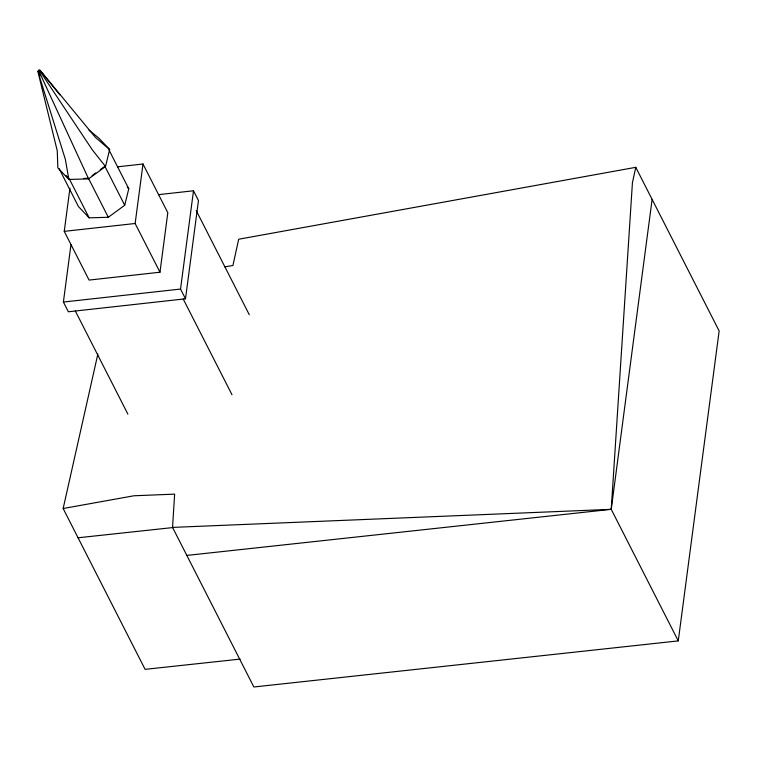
<?xml version="1.0" encoding="UTF-8"?>
<svg xmlns="http://www.w3.org/2000/svg" width="757" height="757" viewBox="0 0 757 757"><rect width="100%" height="100%" fill="white"/><g stroke="black" fill="none" stroke-linecap="round" stroke-linejoin="round"><path stroke-width="1.14" d="M224.801 266.871L232.929 265.508L238.673 239.231L635.776 167.325L719.15 330.96L678.263 640.895L253.869 686.987L172.558 527.402L174.63 494.132L133.894 495.778L63.153 508.515L145.107 669.349L240.12 659.101M678.263 640.895L611.23 509.329L632.426 182.768L635.776 167.325M117.42 166.843L142.997 164.004L167.817 212.736L159.973 272.217L89.08 280.081L64.25 231.358L69.937 188.2M158.355 194.672L193.499 190.773L198.466 200.52L185.503 298.797L68.367 311.789L63.399 302.043L70.959 244.71M159.973 272.217L135.143 223.495L142.997 164.004M185.503 298.797L180.535 289.06L193.499 190.773M186.837 555.42L611.23 509.329L652.118 199.394M63.153 508.515L97.852 354.068M37.85 71.423L38.844 70.041L40.291 70.562L95.363 137.339L109.67 149.526L105.507 166.493L88.597 178.889L68.859 179.456L57.844 167.865L57.258 150.823L37.85 71.423L65.348 159.349L68.859 179.456M38.37 71.962L39.298 71.943L40.291 70.562M59.141 168.65L78.463 206.576L89.156 217.827L108.317 217.278L124.725 205.242L128.775 188.777L108.913 149.801M92.099 175.624L95.751 172.946M100.312 169.606L103.955 166.928M64.25 231.358L135.143 223.495M63.399 302.043L180.535 289.06M78.066 537.782L173.296 527.515M172.558 527.402L611.23 509.329M83.951 178.425L88.455 178.292L108.317 217.278M89.023 130.213L98.656 137.935L109.67 149.526M127.242 187.178L128.775 188.777M66.237 175.633L67.77 177.242M39.771 70.013L59.803 94.824M105.507 166.493L92.297 149.81L40.093 71.357M196.214 210.56L249.299 314.761M183.203 298.987L232.002 394.757M104.863 166.266L124.725 205.242M69.294 178.851L89.156 217.827M75.303 310.947L127.867 414.088M39.298 71.943L88.597 178.889M38.777 72.842L39.875 76.173"/></g></svg>
